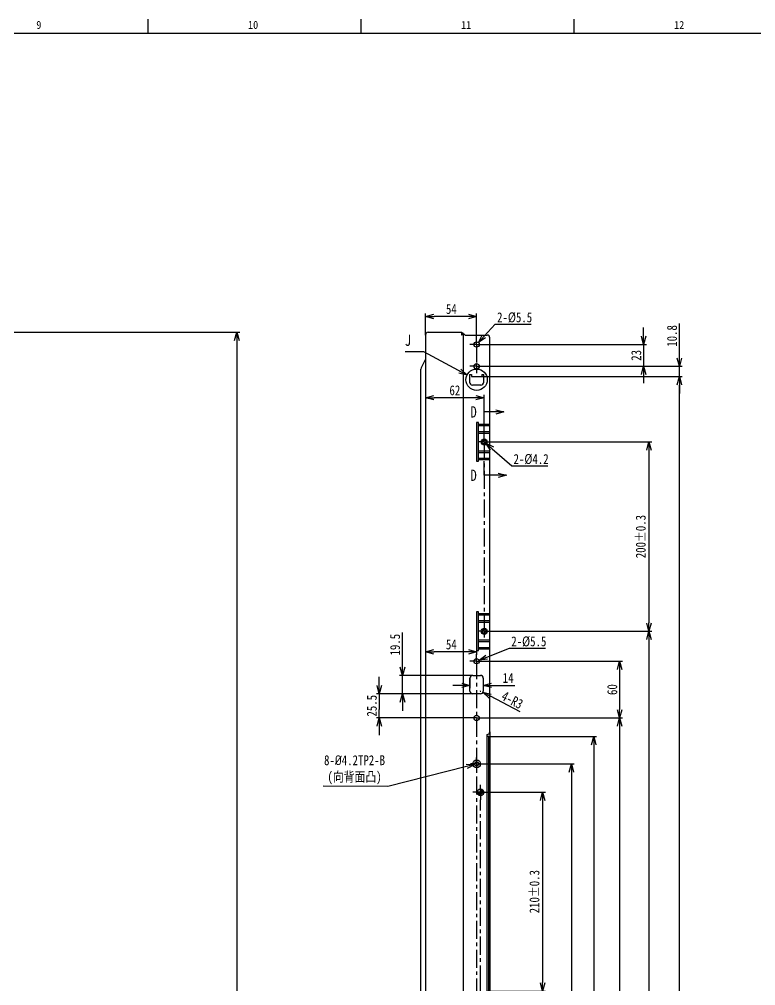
# Model space of a CAD drawing. Header units: millimetres. Extents: x -20 to 1169, y -20 to 821.
# Drawn here: x 604.2 to 863.4, y 465.8 to 806 of the extents above; entities that cross this region are included whole.
import ezdxf

# ---------------------------------------------------------------- set-up
doc = ezdxf.new("R2010")
doc.units = ezdxf.units.MM
doc.header["$LTSCALE"] = 0.2
doc.linetypes.add('CENTER', pattern=[50.8, 31.75, -6.35, 6.35, -6.35])
doc.layers.get('0').update_dxf_attribs({"color": 2})
for name, color, linetype in [('DRIVEN_DIMS', 7, 'Continuous'), ('H7A03856_DXF_TEXT', 7, 'Continuous'), ('H7A03856A_DXF_AXIS', 7, 'Continuous'), ('H7A03856A_DXF_CONTINUOUS_LINE', 7, 'Continuous'), ('H7A03856DIM', 7, 'Continuous'), ('H7A03856HATCH', 7, 'Continuous')]:
    doc.layers.add(name, color=color, linetype=linetype)
doc.styles.add('FS2312', font='', dxfattribs={"width": 0.8, "height": 3.5})
doc.styles.add('HANKAKU', font='')
doc.styles.get("Standard").update_dxf_attribs({"font": '', "width": 0.8})
doc.styles.get('FS2312').set_extended_font_data('SimSun')
doc.styles.get('HANKAKU').set_extended_font_data('SimSun')
doc.styles.get('Standard').set_extended_font_data('SimSun')
doc.dimstyles.new('DIMSTYLE_1', dxfattribs={"dimtxt": 3.5, "dimasz": 3, "dimexe": 1, "dimexo": 0, "dimgap": 0.875, "dimtad": 1, "dimdec": 1, "dimlfac": 3, "dimdsep": 46, "dimtxsty": 'Standard', "dimblk": 'OPEN', "dimblk1": 'OPEN', "dimblk2": 'OPEN', "dimcen": 0.09, "dimadec": 0, "dimazin": 0, "dimtp": 0.1, "dimtm": 0.1, "dimtfac": 1, "dimtdec": 1, "dimtofl": 0, "dimtmove": 0, "dimatfit": 3, "dimldrblk": 'OPEN', "dimfxl": 1, "dimtolj": 1, "dimarcsym": 0})
doc.dimstyles.new('DIMSTYLE_10', dxfattribs={"dimtxt": 3.5, "dimasz": 3, "dimexe": 1, "dimexo": 0, "dimtad": 1, "dimdec": 1, "dimlfac": 3, "dimdsep": 46, "dimtxsty": 'Standard', "dimblk": 'OPEN', "dimblk1": 'OPEN', "dimblk2": 'OPEN', "dimcen": 0.09, "dimadec": 0, "dimazin": 0, "dimtp": 0.1, "dimtm": 0.1, "dimtfac": 1, "dimtdec": 1, "dimtofl": 0, "dimtmove": 0, "dimatfit": 3, "dimldrblk": 'OPEN', "dimfxl": 1, "dimtolj": 1, "dimarcsym": 0})
doc.dimstyles.new('DIMSTYLE_17', dxfattribs={"dimtxt": 3.5, "dimasz": 3, "dimexe": 1, "dimexo": 0, "dimgap": 0.875, "dimtad": 1, "dimdec": 3, "dimlfac": 3, "dimdsep": 46, "dimtxsty": 'Standard', "dimblk": 'OPEN', "dimblk1": 'OPEN', "dimblk2": 'OPEN', "dimcen": 0.09, "dimadec": 0, "dimazin": 0, "dimtp": 0.01, "dimtm": 0.01, "dimtfac": 1, "dimtdec": 3, "dimtofl": 0, "dimtmove": 0, "dimatfit": 3, "dimldrblk": 'OPEN', "dimfxl": 1, "dimtolj": 1, "dimarcsym": 0})
doc.dimstyles.new('DIMSTYLE_2', dxfattribs={"dimtxt": 3.5, "dimasz": 3, "dimexe": 1, "dimexo": 0, "dimgap": 0.875, "dimtad": 1, "dimdec": 1, "dimlfac": 3, "dimdsep": 46, "dimtxsty": 'Standard', "dimblk": 'OPEN', "dimblk1": 'OPEN', "dimblk2": 'OPEN', "dimcen": 0.09, "dimadec": 0, "dimazin": 0, "dimtp": 1e-10, "dimtm": 1e-10, "dimtfac": 1, "dimtdec": 1, "dimtofl": 0, "dimtmove": 0, "dimatfit": 3, "dimldrblk": 'OPEN', "dimfxl": 1, "dimtolj": 1, "dimarcsym": 0})
doc.dimstyles.new('DIMSTYLE_23', dxfattribs={"dimtxt": 3.5, "dimasz": 3, "dimexe": 1, "dimexo": 0, "dimgap": 0.875, "dimtad": 1, "dimdec": 1, "dimlfac": 3, "dimdsep": 46, "dimtxsty": 'Standard', "dimblk": 'OPEN', "dimblk1": 'OPEN', "dimblk2": 'OPEN', "dimcen": 0.09, "dimadec": 0, "dimazin": 0, "dimtol": 1, "dimtp": 0.5, "dimtm": 0.5, "dimtfac": 1, "dimtdec": 1, "dimtofl": 0, "dimtmove": 0, "dimatfit": 3, "dimldrblk": 'OPEN', "dimfxl": 1, "dimtolj": 1, "dimarcsym": 0})
doc.dimstyles.new('DIMSTYLE_4', dxfattribs={"dimtxt": 3.5, "dimasz": 3, "dimexe": 1, "dimexo": 0, "dimtad": 1, "dimdec": 1, "dimlfac": 3, "dimdsep": 46, "dimtxsty": 'Standard', "dimblk": 'OPEN', "dimblk1": 'OPEN', "dimblk2": 'OPEN', "dimcen": 0.09, "dimadec": 0, "dimazin": 0, "dimtp": 0.1, "dimtm": 0.1, "dimtfac": 1, "dimtdec": 1, "dimtofl": 0, "dimtmove": 0, "dimatfit": 2, "dimldrblk": 'OPEN', "dimfxl": 1, "dimtolj": 1, "dimarcsym": 0})
doc.dimstyles.new('DIMSTYLE_6', dxfattribs={"dimtxt": 3.5, "dimasz": 3, "dimexe": 1, "dimexo": 0, "dimtad": 1, "dimdec": 1, "dimlfac": 3, "dimdsep": 46, "dimtxsty": 'Standard', "dimblk": 'OPEN', "dimblk1": 'OPEN', "dimblk2": 'OPEN', "dimcen": 0.09, "dimadec": 0, "dimazin": 0, "dimtfac": 1, "dimtdec": 1, "dimtofl": 0, "dimtmove": 0, "dimatfit": 2, "dimldrblk": 'OPEN', "dimfxl": 1, "dimtolj": 1, "dimarcsym": 0})
doc.dimstyles.get("Standard").update_dxf_attribs({"dimtxt": 3.5, "dimasz": 3, "dimexe": 1.5, "dimexo": 0.5, "dimgap": 1.5, "dimtad": 1, "dimdec": 1, "dimdsep": 46, "dimtxsty": 'FS2312', "dimblk1": 'OPEN', "dimblk2": 'OPEN', "dimsah": 1, "dimcen": 0, "dimclrd": 4, "dimclre": 4, "dimclrt": 4, "dimadec": 0, "dimazin": 0, "dimtfac": 1, "dimtdec": 1, "dimtmove": 1, "dimatfit": 3, "dimldrblk": 'OPEN', "dimfxl": 1, "dimtolj": 1, "dimtzin": 0, "dimarcsym": 1})

# ---------------------------------------------------------------- blocks, each defined once
blk = doc.blocks.new('_OPEN')
at = {"color": 0}
for p, q in [((0, 0), (-1, 0)), ((-0.966, 0.259), (0, 0)), ((0, 0), (-0.966, -0.259))]:
    blk.add_line(p, q, dxfattribs=at)
blk = doc.blocks.new('*D71')
at = {"layer": 'Defpoints', "color": 0, "transparency": 16777216}
for p in [(767.59, 691.51), (767.59, 683.85), (823.97, 683.85)]:
    blk.add_point(p, dxfattribs=at)
at = {"layer": 'H7A03856DIM', "color": 0, "lineweight": -2, "transparency": 16777216}
for p, q in [((823.97, 694.51), (823.97, 697.51)), ((767.59, 691.51), (824.97, 691.51)), ((823.97, 691.51), (823.97, 683.85)), ((767.59, 683.85), (824.97, 683.85)), ((823.97, 680.85), (823.97, 677.85))]:
    blk.add_line(p, q, dxfattribs=at)
at = {"layer": 'H7A03856DIM', "color": 0, "lineweight": -2, "transparency": 16777216, "xscale": 3, "yscale": 3, "zscale": 3}
for p, rotation in [((823.97, 691.51), 270), ((823.97, 683.85), 90)]:
    blk.add_blockref('_OPEN', p, dxfattribs=dict(at, rotation=rotation))
at = {"layer": 'H7A03856DIM', "color": 0, "transparency": 16777216, "insert": (819.6, 687.68), "char_height": 3.5, "attachment_point": 2, "rotation": 90}
blk.add_mtext('\\A1;23', dxfattribs=at)
blk = doc.blocks.new('*D72')
at = {"layer": 'Defpoints', "color": 0, "transparency": 16777216}
for p in [(767.01, 680.25), (836.56, 680.25), (768.84, 121.51)]:
    blk.add_point(p, dxfattribs=at)
at = {"layer": 'H7A03856DIM', "color": 0, "lineweight": -2, "transparency": 16777216}
for p, q in [((767.01, 680.25), (837.56, 680.25)), ((836.56, 124.51), (836.56, 677.25)), ((768.84, 121.51), (837.56, 121.51))]:
    blk.add_line(p, q, dxfattribs=at)
at = {"layer": 'H7A03856DIM', "color": 0, "lineweight": -2, "transparency": 16777216, "xscale": 3, "yscale": 3, "zscale": 3}
for p, rotation in [((836.56, 680.25), 90), ((836.56, 121.51), 270)]:
    blk.add_blockref('_OPEN', p, dxfattribs=dict(at, rotation=rotation))
at = {"layer": 'H7A03856DIM', "color": 0, "transparency": 16777216, "insert": (831.93, 400.88), "char_height": 3.5, "attachment_point": 2, "rotation": 90}
blk.add_mtext('\\A1;1676.2%%p0.5', dxfattribs=at)
blk = doc.blocks.new('*D76')
at = {"layer": 'Defpoints', "color": 0, "transparency": 16777216}
for p in [(770.04, 590.55), (768.84, 121.51), (825.81, 121.51)]:
    blk.add_point(p, dxfattribs=at)
at = {"layer": 'H7A03856DIM', "color": 0, "lineweight": -2, "transparency": 16777216}
for p, q in [((770.04, 590.55), (826.81, 590.55)), ((825.81, 587.55), (825.81, 124.51)), ((768.84, 121.51), (826.81, 121.51))]:
    blk.add_line(p, q, dxfattribs=at)
at = {"layer": 'H7A03856DIM', "color": 0, "lineweight": -2, "transparency": 16777216, "xscale": 3, "yscale": 3, "zscale": 3}
for p, rotation in [((825.81, 590.55), 90), ((825.81, 121.51), 270)]:
    blk.add_blockref('_OPEN', p, dxfattribs=dict(at, rotation=rotation))
at = {"layer": 'H7A03856DIM', "color": 0, "transparency": 16777216, "insert": (821.18, 356.03), "char_height": 3.5, "attachment_point": 2, "rotation": 90}
blk.add_mtext('\\A1;1407.1%%p0.5', dxfattribs=at)
blk = doc.blocks.new('*D77')
at = {"layer": 'Defpoints', "color": 0, "transparency": 16777216}
for p in [(770.04, 657.21), (770.04, 590.55), (825.81, 590.55)]:
    blk.add_point(p, dxfattribs=at)
at = {"layer": 'H7A03856DIM', "color": 0, "lineweight": -2, "transparency": 16777216}
for p, q in [((770.04, 657.21), (826.81, 657.21)), ((825.81, 654.21), (825.81, 593.55)), ((770.04, 590.55), (826.81, 590.55))]:
    blk.add_line(p, q, dxfattribs=at)
at = {"layer": 'H7A03856DIM', "color": 0, "lineweight": -2, "transparency": 16777216, "xscale": 3, "yscale": 3, "zscale": 3}
for p, rotation in [((825.81, 657.21), 90), ((825.81, 590.55), 270)]:
    blk.add_blockref('_OPEN', p, dxfattribs=dict(at, rotation=rotation))
at = {"layer": 'H7A03856DIM', "color": 0, "transparency": 16777216, "insert": (821.18, 623.88), "char_height": 3.5, "attachment_point": 2, "rotation": 90}
blk.add_mtext('\\A1;200%%p0.3', dxfattribs=at)
blk = doc.blocks.new('*D78')
at = {"layer": 'Defpoints', "color": 0, "transparency": 16777216}
for p in [(767.59, 580.01), (767.59, 560.01), (815.52, 560.01)]:
    blk.add_point(p, dxfattribs=at)
at = {"layer": 'H7A03856DIM', "color": 0, "lineweight": -2, "transparency": 16777216}
for p, q in [((767.59, 580.01), (816.52, 580.01)), ((815.52, 577.01), (815.52, 563.01)), ((767.59, 560.01), (816.52, 560.01))]:
    blk.add_line(p, q, dxfattribs=at)
at = {"layer": 'H7A03856DIM', "color": 0, "lineweight": -2, "transparency": 16777216, "xscale": 3, "yscale": 3, "zscale": 3}
for p, rotation in [((815.52, 580.01), 90), ((815.52, 560.01), 270)]:
    blk.add_blockref('_OPEN', p, dxfattribs=dict(at, rotation=rotation))
at = {"layer": 'H7A03856DIM', "color": 0, "transparency": 16777216, "insert": (811.15, 570.01), "char_height": 3.5, "attachment_point": 2, "rotation": 90}
blk.add_mtext('\\A1;60', dxfattribs=at)
blk = doc.blocks.new('*D79')
at = {"layer": 'Defpoints', "color": 0, "transparency": 16777216}
for p in [(767.37, 543.85), (767.37, 354.85), (798.55, 354.85)]:
    blk.add_point(p, dxfattribs=at)
at = {"layer": 'H7A03856DIM', "color": 0, "lineweight": -2, "transparency": 16777216}
for p, q in [((767.37, 543.85), (799.55, 543.85)), ((798.55, 540.85), (798.55, 357.85)), ((767.37, 354.85), (799.55, 354.85))]:
    blk.add_line(p, q, dxfattribs=at)
at = {"layer": 'H7A03856DIM', "color": 0, "lineweight": -2, "transparency": 16777216, "xscale": 3, "yscale": 3, "zscale": 3}
for p, rotation in [((798.55, 543.85), 90), ((798.55, 354.85), 270)]:
    blk.add_blockref('_OPEN', p, dxfattribs=dict(at, rotation=rotation))
at = {"layer": 'H7A03856DIM', "color": 0, "transparency": 16777216, "insert": (793.92, 449.35), "char_height": 3.5, "attachment_point": 2, "rotation": 90}
blk.add_mtext('\\A1;567%%p0.3', dxfattribs=at)
blk = doc.blocks.new('*D80')
at = {"layer": 'Defpoints', "color": 0, "transparency": 16777216}
for p in [(769.33, 553.51), (769.11, 159.18), (806.4, 159.18)]:
    blk.add_point(p, dxfattribs=at)
at = {"layer": 'H7A03856DIM', "color": 0, "lineweight": -2, "transparency": 16777216}
for p, q in [((769.33, 553.51), (807.4, 553.51)), ((806.4, 550.51), (806.4, 162.18)), ((769.11, 159.18), (807.4, 159.18))]:
    blk.add_line(p, q, dxfattribs=at)
at = {"layer": 'H7A03856DIM', "color": 0, "lineweight": -2, "transparency": 16777216, "xscale": 3, "yscale": 3, "zscale": 3}
for p, rotation in [((806.4, 553.51), 90), ((806.4, 159.18), 270)]:
    blk.add_blockref('_OPEN', p, dxfattribs=dict(at, rotation=rotation))
at = {"layer": 'H7A03856DIM', "color": 0, "transparency": 16777216, "insert": (802.02, 356.78), "char_height": 3.5, "attachment_point": 2, "rotation": 90}
blk.add_mtext('\\A1;1183', dxfattribs=at)
blk = doc.blocks.new('*D83')
at = {"layer": 'Defpoints', "color": 0, "transparency": 16777216}
for p in [(767.59, 560.01), (766.51, 121.51), (815.52, 121.51)]:
    blk.add_point(p, dxfattribs=at)
at = {"layer": 'H7A03856DIM', "color": 0, "lineweight": -2, "transparency": 16777216}
for p, q in [((767.59, 560.01), (816.52, 560.01)), ((815.52, 557.01), (815.52, 124.51)), ((766.51, 121.51), (816.52, 121.51))]:
    blk.add_line(p, q, dxfattribs=at)
at = {"layer": 'H7A03856DIM', "color": 0, "lineweight": -2, "transparency": 16777216, "xscale": 3, "yscale": 3, "zscale": 3}
for p, rotation in [((815.52, 560.01), 90), ((815.52, 121.51), 270)]:
    blk.add_blockref('_OPEN', p, dxfattribs=dict(at, rotation=rotation))
at = {"layer": 'H7A03856DIM', "color": 0, "transparency": 16777216, "insert": (810.9, 340.76), "char_height": 3.5, "attachment_point": 2, "rotation": 90}
blk.add_mtext('\\A1;1315.5%%p0.5', dxfattribs=at)
blk = doc.blocks.new('*D84')
at = {"layer": 'Defpoints', "color": 0, "transparency": 16777216}
for p in [(747.17, 701.38), (747.17, 694.85), (765.17, 693.93)]:
    blk.add_point(p, dxfattribs=at)
at = {"layer": 'H7A03856DIM', "color": 0, "lineweight": -2, "transparency": 16777216}
for p, q in [((747.17, 694.85), (747.17, 702.38)), ((762.17, 701.38), (750.17, 701.38)), ((765.17, 693.93), (765.17, 702.38))]:
    blk.add_line(p, q, dxfattribs=at)
at = {"layer": 'H7A03856DIM', "color": 0, "lineweight": -2, "transparency": 16777216, "xscale": 3, "yscale": 3, "zscale": 3, "rotation": 180}
blk.add_blockref('_OPEN', (747.17, 701.38), dxfattribs=at)
at = {"layer": 'H7A03856DIM', "color": 0, "lineweight": -2, "transparency": 16777216, "xscale": 3, "yscale": 3, "zscale": 3}
blk.add_blockref('_OPEN', (765.17, 701.38), dxfattribs=at)
at = {"layer": 'H7A03856DIM', "color": 0, "transparency": 16777216, "insert": (756.26, 705.76), "char_height": 3.5, "attachment_point": 2}
blk.add_mtext('\\A1;54', dxfattribs=at)
blk = doc.blocks.new('*D85')
at = {"layer": 'Defpoints', "color": 0, "transparency": 16777216}
for p in [(747.17, 694.85), (747.17, 672.77), (767.84, 659.41)]:
    blk.add_point(p, dxfattribs=at)
at = {"layer": 'H7A03856DIM', "color": 0, "lineweight": -2, "transparency": 16777216}
for p, q in [((747.17, 694.85), (747.17, 671.77)), ((767.84, 659.41), (767.84, 673.77)), ((764.84, 672.77), (750.17, 672.77))]:
    blk.add_line(p, q, dxfattribs=at)
at = {"layer": 'H7A03856DIM', "color": 0, "lineweight": -2, "transparency": 16777216, "xscale": 3, "yscale": 3, "zscale": 3, "rotation": 180}
blk.add_blockref('_OPEN', (747.17, 672.77), dxfattribs=at)
at = {"layer": 'H7A03856DIM', "color": 0, "lineweight": -2, "transparency": 16777216, "xscale": 3, "yscale": 3, "zscale": 3}
blk.add_blockref('_OPEN', (767.84, 672.77), dxfattribs=at)
at = {"layer": 'H7A03856DIM', "color": 0, "transparency": 16777216, "insert": (757.51, 677.14), "char_height": 3.5, "attachment_point": 2}
blk.add_mtext('\\A1;62', dxfattribs=at)
blk = doc.blocks.new('*D112')
at = {"layer": 'Defpoints', "color": 0, "transparency": 16777216}
for p in [(747.17, 694.85), (747.17, 583.3), (765.17, 584.3)]:
    blk.add_point(p, dxfattribs=at)
at = {"layer": 'H7A03856DIM', "color": 0, "lineweight": -2, "transparency": 16777216}
for p, q in [((747.17, 694.85), (747.17, 582.3)), ((762.17, 583.3), (750.17, 583.3)), ((765.17, 584.3), (765.17, 582.3))]:
    blk.add_line(p, q, dxfattribs=at)
at = {"layer": 'H7A03856DIM', "color": 0, "lineweight": -2, "transparency": 16777216, "xscale": 3, "yscale": 3, "zscale": 3, "rotation": 180}
blk.add_blockref('_OPEN', (747.17, 583.3), dxfattribs=at)
at = {"layer": 'H7A03856DIM', "color": 0, "lineweight": -2, "transparency": 16777216, "xscale": 3, "yscale": 3, "zscale": 3}
blk.add_blockref('_OPEN', (765.17, 583.3), dxfattribs=at)
at = {"layer": 'H7A03856DIM', "color": 0, "transparency": 16777216, "insert": (756.26, 587.67), "char_height": 3.5, "attachment_point": 2}
blk.add_mtext('\\A1;54', dxfattribs=at)
blk = doc.blocks.new('*D113')
at = {"layer": 'Defpoints', "color": 0, "transparency": 16777216}
for p in [(764.55, 690.84), (765.79, 692.19)]:
    blk.add_point(p, dxfattribs=at)
at = {"layer": 'H7A03856DIM', "color": 0, "lineweight": -2, "transparency": 16777216}
for p, q in [((767.81, 694.41), (771.74, 698.71)), ((771.74, 698.71), (784.39, 698.71)), ((765.08, 691.51), (765.26, 691.51)), ((765.17, 691.42), (765.17, 691.6))]:
    blk.add_line(p, q, dxfattribs=at)
at = {"layer": 'H7A03856DIM', "color": 0, "lineweight": -2, "transparency": 16777216, "xscale": 3, "yscale": 3, "zscale": 3, "rotation": 227.597925885348}
blk.add_blockref('_OPEN', (765.79, 692.19), dxfattribs=at)
at = {"layer": 'H7A03856DIM', "color": 0, "transparency": 16777216, "insert": (772.37, 702.83), "char_height": 3.5, "attachment_point": 1}
blk.add_mtext('\\A1;2-%%c5.5', dxfattribs=at)
blk = doc.blocks.new('*D114')
at = {"layer": 'Defpoints', "color": 0, "transparency": 16777216}
for p in [(767.59, 683.85), (767.01, 680.25), (836.56, 680.25)]:
    blk.add_point(p, dxfattribs=at)
at = {"layer": 'H7A03856DIM', "color": 0, "lineweight": -2, "transparency": 16777216}
for p, q in [((836.56, 686.85), (836.56, 698.88)), ((767.59, 683.85), (837.56, 683.85)), ((836.56, 680.25), (836.56, 683.85)), ((767.01, 680.25), (837.56, 680.25)), ((836.56, 677.25), (836.56, 674.25))]:
    blk.add_line(p, q, dxfattribs=at)
at = {"layer": 'H7A03856DIM', "color": 0, "lineweight": -2, "transparency": 16777216, "xscale": 3, "yscale": 3, "zscale": 3}
for p, rotation in [((836.56, 683.85), 270), ((836.56, 680.25), 90)]:
    blk.add_blockref('_OPEN', p, dxfattribs=dict(at, rotation=rotation))
at = {"layer": 'H7A03856DIM', "color": 0, "transparency": 16777216, "insert": (832.18, 690.72), "char_height": 3.5, "attachment_point": 1, "rotation": 90}
blk.add_mtext('\\A1;10.8', dxfattribs=at)
blk = doc.blocks.new('*D115')
at = {"layer": 'Defpoints', "color": 0, "transparency": 16777216}
for p in [(767.31, 657.67), (768.37, 656.76)]:
    blk.add_point(p, dxfattribs=at)
at = {"layer": 'H7A03856DIM', "color": 0, "lineweight": -2, "transparency": 16777216}
for p, q in [((767.75, 657.21), (767.93, 657.21)), ((767.84, 657.12), (767.84, 657.3)), ((770.64, 654.8), (777.56, 648.82)), ((777.56, 648.82), (790.21, 648.82))]:
    blk.add_line(p, q, dxfattribs=at)
at = {"layer": 'H7A03856DIM', "color": 0, "lineweight": -2, "transparency": 16777216, "xscale": 3, "yscale": 3, "zscale": 3, "rotation": 139.2045238973711}
blk.add_blockref('_OPEN', (768.37, 656.76), dxfattribs=at)
at = {"layer": 'H7A03856DIM', "color": 0, "transparency": 16777216, "insert": (778.18, 652.95), "char_height": 3.5, "attachment_point": 1}
blk.add_mtext('\\A1;2-%%c4.2', dxfattribs=at)
blk = doc.blocks.new('*D116')
at = {"layer": 'Defpoints', "color": 0, "transparency": 16777216}
for p in [(764.32, 579.67), (766.02, 580.35)]:
    blk.add_point(p, dxfattribs=at)
at = {"layer": 'H7A03856DIM', "color": 0, "lineweight": -2, "transparency": 16777216}
for p, q in [((768.81, 581.46), (776.75, 584.62)), ((776.75, 584.62), (789.4, 584.62)), ((765.08, 580.01), (765.26, 580.01)), ((765.17, 579.92), (765.17, 580.1))]:
    blk.add_line(p, q, dxfattribs=at)
at = {"layer": 'H7A03856DIM', "color": 0, "lineweight": -2, "transparency": 16777216, "xscale": 3, "yscale": 3, "zscale": 3, "rotation": 201.702494159132}
blk.add_blockref('_OPEN', (766.02, 580.35), dxfattribs=at)
at = {"layer": 'H7A03856DIM', "color": 0, "transparency": 16777216, "insert": (777.37, 588.74), "char_height": 3.5, "attachment_point": 1}
blk.add_mtext('\\A1;2-%%c5.5', dxfattribs=at)
blk = doc.blocks.new('*D117')
at = {"layer": 'Defpoints', "color": 0, "transparency": 16777216}
for p in [(764.49, 543.67), (765.85, 544.02)]:
    blk.add_point(p, dxfattribs=at)
at = {"layer": 'H7A03856DIM', "color": 0, "lineweight": -2, "transparency": 16777216}
for p, q in [((761.59, 542.93), (733.88, 535.85)), ((765.08, 543.85), (765.26, 543.85)), ((765.17, 543.76), (765.17, 543.94))]:
    blk.add_line(p, q, dxfattribs=at)
at = {"layer": 'H7A03856DIM', "color": 0, "lineweight": -2, "transparency": 16777216, "xscale": 3, "yscale": 3, "zscale": 3, "rotation": 14.33220676868782}
blk.add_blockref('_OPEN', (764.49, 543.67), dxfattribs=at)
at = {"layer": 'H7A03856DIM', "color": 0, "transparency": 16777216, "insert": (722.2, 546.9), "char_height": 3.5, "attachment_point": 2}
blk.add_mtext('\\A1;8-{\\fISOCPEUR|b0|i0|c0|p34;%%C}4.2TP2-B\\P(向背面凸)', dxfattribs=at)
blk = doc.blocks.new('*D198')
at = {"layer": 'Defpoints', "color": 0, "transparency": 16777216}
for p in [(762.84, 574.01), (767.51, 574.01), (767.51, 571.5)]:
    blk.add_point(p, dxfattribs=at)
at = {"layer": 'H7A03856DIM', "color": 0, "lineweight": -2, "transparency": 16777216}
for p, q in [((762.84, 574.01), (762.84, 570.5)), ((767.51, 574.01), (767.51, 570.5)), ((759.84, 571.5), (756.84, 571.5)), ((770.51, 571.5), (778.65, 571.5))]:
    blk.add_line(p, q, dxfattribs=at)
at = {"layer": 'H7A03856DIM', "color": 0, "lineweight": -2, "transparency": 16777216, "xscale": 3, "yscale": 3, "zscale": 3}
blk.add_blockref('_OPEN', (762.84, 571.5), dxfattribs=at)
at = {"layer": 'H7A03856DIM', "color": 0, "lineweight": -2, "transparency": 16777216, "xscale": 3, "yscale": 3, "zscale": 3, "rotation": 180}
blk.add_blockref('_OPEN', (767.51, 571.5), dxfattribs=at)
at = {"layer": 'H7A03856DIM', "color": 0, "transparency": 16777216, "insert": (774.38, 575.88), "char_height": 3.5, "attachment_point": 1}
blk.add_mtext('\\A1;14', dxfattribs=at)
blk = doc.blocks.new('*D199')
at = {"layer": 'Defpoints', "color": 0, "transparency": 16777216}
for p in [(739.08, 575.01), (763.84, 575.01), (763.84, 568.51)]:
    blk.add_point(p, dxfattribs=at)
at = {"layer": 'H7A03856DIM', "color": 0, "lineweight": -2, "transparency": 16777216}
for p, q in [((739.08, 578.01), (739.08, 590.15)), ((763.84, 575.01), (738.08, 575.01)), ((739.08, 568.51), (739.08, 575.01)), ((763.84, 568.51), (738.08, 568.51)), ((739.08, 565.51), (739.08, 562.51))]:
    blk.add_line(p, q, dxfattribs=at)
at = {"layer": 'H7A03856DIM', "color": 0, "lineweight": -2, "transparency": 16777216, "xscale": 3, "yscale": 3, "zscale": 3}
for p, rotation in [((739.08, 575.01), 270), ((739.08, 568.51), 90)]:
    blk.add_blockref('_OPEN', p, dxfattribs=dict(at, rotation=rotation))
at = {"layer": 'H7A03856DIM', "color": 0, "transparency": 16777216, "insert": (734.7, 582.01), "char_height": 3.5, "attachment_point": 1, "rotation": 90}
blk.add_mtext('\\A1;19.5', dxfattribs=at)
blk = doc.blocks.new('*D200')
at = {"layer": 'Defpoints', "color": 0, "transparency": 16777216}
for p in [(763.84, 568.51), (730.9, 560.01), (765.17, 560.01)]:
    blk.add_point(p, dxfattribs=at)
at = {"layer": 'H7A03856DIM', "color": 0, "lineweight": -2, "transparency": 16777216}
for p, q in [((730.9, 571.51), (730.9, 574.51)), ((763.84, 568.51), (729.9, 568.51)), ((730.9, 568.51), (730.9, 565.51)), ((730.9, 565.51), (730.9, 563.01)), ((730.9, 560.01), (730.9, 563.01)), ((765.17, 560.01), (729.9, 560.01)), ((730.9, 557.01), (730.9, 554.01))]:
    blk.add_line(p, q, dxfattribs=at)
at = {"layer": 'H7A03856DIM', "color": 0, "lineweight": -2, "transparency": 16777216, "xscale": 3, "yscale": 3, "zscale": 3}
for p, rotation in [((730.9, 568.51), 270), ((730.9, 560.01), 90)]:
    blk.add_blockref('_OPEN', p, dxfattribs=dict(at, rotation=rotation))
at = {"layer": 'H7A03856DIM', "color": 0, "transparency": 16777216, "insert": (726.52, 560.51), "char_height": 3.5, "attachment_point": 1, "rotation": 90}
blk.add_mtext('\\A1;25.5', dxfattribs=at)
blk = doc.blocks.new('*D301')
at = {"layer": 'Defpoints', "color": 0, "transparency": 16777216}
for p in [(769.17, 533.85), (769.17, 463.85), (788.39, 463.85)]:
    blk.add_point(p, dxfattribs=at)
at = {"layer": 'H7A03856DIM', "color": 0, "lineweight": -2, "transparency": 16777216}
for p, q in [((769.17, 533.85), (789.39, 533.85)), ((788.39, 530.85), (788.39, 466.85)), ((769.17, 463.85), (789.39, 463.85))]:
    blk.add_line(p, q, dxfattribs=at)
at = {"layer": 'H7A03856DIM', "color": 0, "lineweight": -2, "transparency": 16777216, "xscale": 3, "yscale": 3, "zscale": 3}
for p, rotation in [((788.39, 533.85), 90), ((788.39, 463.85), 270)]:
    blk.add_blockref('_OPEN', p, dxfattribs=dict(at, rotation=rotation))
at = {"layer": 'H7A03856DIM', "color": 0, "transparency": 16777216, "insert": (783.76, 498.85), "char_height": 3.5, "attachment_point": 2, "rotation": 90}
blk.add_mtext('\\A1;210%%p0.3', dxfattribs=at)
blk = doc.blocks.new('*D305')
at = {"layer": 'Defpoints', "color": 0, "transparency": 16777216}
for p in [(747.17, 694.85), (747.17, 405.85), (766.51, 396.51)]:
    blk.add_point(p, dxfattribs=at)
at = {"layer": 'H7A03856DIM', "color": 0, "lineweight": -2, "transparency": 16777216}
for p, q in [((747.17, 694.85), (747.17, 404.85)), ((747.17, 405.85), (738.07, 405.85)), ((763.51, 405.85), (750.17, 405.85)), ((766.51, 396.51), (766.51, 406.85))]:
    blk.add_line(p, q, dxfattribs=at)
at = {"layer": 'H7A03856DIM', "color": 0, "lineweight": -2, "transparency": 16777216, "xscale": 3, "yscale": 3, "zscale": 3, "rotation": 180}
blk.add_blockref('_OPEN', (747.17, 405.85), dxfattribs=at)
at = {"layer": 'H7A03856DIM', "color": 0, "lineweight": -2, "transparency": 16777216, "xscale": 3, "yscale": 3, "zscale": 3}
blk.add_blockref('_OPEN', (766.51, 405.85), dxfattribs=at)
at = {"layer": 'H7A03856DIM', "color": 0, "transparency": 16777216, "insert": (742.46, 410.22), "char_height": 3.5, "attachment_point": 3}
blk.add_mtext('\\A1;58', dxfattribs=at)
blk = doc.blocks.new('*D309')
at = {"layer": 'Defpoints', "color": 0, "transparency": 16777216}
for p in [(568.76, 695.85), (547.43, 121.51), (680.77, 121.51)]:
    blk.add_point(p, dxfattribs=at)
at = {"layer": 'H7A03856DIM', "color": 0, "lineweight": -2, "transparency": 16777216}
for p, q in [((568.76, 695.85), (681.77, 695.85)), ((680.77, 692.85), (680.77, 124.51)), ((547.43, 121.51), (681.77, 121.51))]:
    blk.add_line(p, q, dxfattribs=at)
at = {"layer": 'H7A03856DIM', "color": 0, "lineweight": -2, "transparency": 16777216, "xscale": 3, "yscale": 3, "zscale": 3}
for p, rotation in [((680.77, 695.85), 90), ((680.77, 121.51), 270)]:
    blk.add_blockref('_OPEN', p, dxfattribs=dict(at, rotation=rotation))
at = {"layer": 'H7A03856DIM', "color": 0, "transparency": 16777216, "insert": (676.15, 408.68), "char_height": 3.5, "attachment_point": 2, "rotation": 90}
blk.add_mtext('\\A1;1723±0.5', dxfattribs=at)
blk = doc.blocks.new('*D337')
at = {"layer": 'Defpoints', "color": 0, "transparency": 16777216}
for p in [(766.51, 569.51), (767.39, 569.05)]:
    blk.add_point(p, dxfattribs=at)
at = {"layer": 'H7A03856DIM', "color": 0, "lineweight": -2, "transparency": 16777216}
for p, q in [((766.42, 569.51), (766.6, 569.51)), ((766.51, 569.42), (766.51, 569.6)), ((780.52, 562.16), (770.05, 567.66))]:
    blk.add_line(p, q, dxfattribs=at)
at = {"layer": 'H7A03856DIM', "color": 0, "lineweight": -2, "transparency": 16777216, "xscale": 3, "yscale": 3, "zscale": 3, "rotation": 152.3269864907889}
blk.add_blockref('_OPEN', (767.39, 569.05), dxfattribs=at)
at = {"layer": 'H7A03856DIM', "color": 0, "transparency": 16777216, "insert": (777.72, 566.32), "char_height": 3.5, "attachment_point": 5, "rotation": 332.327}
blk.add_mtext('\\A1;4-R3', dxfattribs=at)
blk = doc.blocks.new('HATCHING_BL11', base_point=(789.23, 676.47))
at = {"layer": 'H7A03856HATCH', "color": 2}
for p, q in [((787.7, 682.63), (787.7, 687.63)), ((787.7, 665.3), (787.7, 670.3))]:
    blk.add_line(p, q, dxfattribs=at)
at = {"layer": 'H7A03856HATCH', "color": 2, "char_height": 4, "width": 3.2, "attachment_point": 1, "line_spacing_factor": 0.9}
for insert in [(782.9, 689.63), (782.9, 667.3)]:
    blk.add_mtext('D', dxfattribs=dict(at, insert=insert))
at = {"layer": 'H7A03856HATCH', "color": 2}
for points in [[(794.65, 687.63), (787.7, 687.63)], [(795.56, 665.3), (787.7, 665.3)]]:
    blk.add_leader(points, dimstyle='Standard', override={"dimtad": 0}, dxfattribs=at)

msp = doc.modelspace()

# ---------------------------------------------------------------- linework, layer by layer
at = {"color": 2}
for p, q in [((649.5, 801), (649.5, 806)), ((724.5, 801), (724.5, 806)), ((799.5, 801), (799.5, 806))]:
    msp.add_line(p, q, dxfattribs=at)
at = {"color": 114}
msp.add_line((1149, 801), (0, 801), dxfattribs=at)
at = {"color": 4, "linetype": 'Continuous'}
msp.add_line((733.87531, 535.88037), (711.13098, 536.06369), dxfattribs=at)
at = {"color": 4}
msp.add_circle((765.16415, 679.09173), 3.7531, dxfattribs=at)
at = {"layer": 'DRIVEN_DIMS', "color": 4}
msp.add_arc((765.17311, 580.01288), 0.91667, 0, 21.4076192, dxfattribs=at)
at = {"layer": 'H7A03856A_DXF_AXIS', "color": 7, "linetype": 'CENTER'}
for p, q in [((765.17311, 691.51288), (762.75644, 691.51288)), ((765.17311, 691.51288), (765.17311, 693.92955)), ((765.17311, 691.51288), (765.17311, 684.76768)), ((765.17311, 691.51288), (767.58978, 691.51288)), ((765.17311, 683.84622), (765.17311, 684.76768)), ((765.17311, 683.84622), (762.75644, 683.84622)), ((765.17311, 683.84622), (765.17311, 681.42955)), ((765.17311, 683.84622), (767.58978, 683.84622)), ((767.83978, 657.21288), (765.63978, 657.21288)), ((767.83978, 657.21288), (767.83978, 659.41288)), ((767.83978, 657.21288), (767.83978, 590.91299)), ((767.83978, 657.21288), (770.03978, 657.21288)), ((767.83978, 590.54622), (765.63978, 590.54622)), ((767.83978, 590.54622), (767.83978, 590.91299)), ((767.83978, 590.54622), (767.83978, 588.34622)), ((767.83978, 590.54622), (770.03978, 590.54622)), ((765.17311, 580.01288), (765.17311, 582.42955)), ((765.17311, 580.01288), (762.75644, 580.01288)), ((765.17311, 580.01288), (765.17311, 164.16665)), ((765.17311, 580.01288), (767.58978, 580.01288)), ((765.17311, 560.01288), (762.75644, 560.01288)), ((765.17311, 560.01288), (767.58978, 560.01288)), ((765.17311, 543.84622), (765.17311, 546.04622)), ((765.17311, 543.84622), (762.97311, 543.84622)), ((765.17311, 543.84622), (765.17311, 541.64622)), ((765.17311, 543.84622), (767.37311, 543.84622)), ((766.50644, 533.84622), (766.50644, 536.51288)), ((766.50644, 533.84622), (763.83978, 533.84622)), ((766.50644, 533.84622), (766.50644, 531.17955)), ((766.50644, 533.84622), (769.17311, 533.84622)), ((766.50644, 466.51288), (766.50644, 531.17955)), ((766.50644, 463.84622), (766.50644, 466.51288))]:
    msp.add_line(p, q, dxfattribs=at)
at = {"layer": 'H7A03856A_DXF_CONTINUOUS_LINE', "color": 2}
for p, q in [((747.17311, 694.84622), (747.17311, 121.51288)), ((748.17311, 695.84622), (760.00644, 695.84622)), ((759.83978, 695.84622), (759.83978, 694.84622)), ((760.00644, 695.84622), (760.00644, 695.51288)), ((760.17311, 695.34622), (760.17311, 694.84622)), ((760.50644, 695.34622), (760.17311, 695.34622)), ((760.50644, 121.51288), (760.50644, 695.34622)), ((761.17311, 694.84622), (768.83978, 694.84622)), ((769.83978, 555.17955), (769.83978, 693.84622)), ((746.03261, 684.02121), (745.73289, 683.55431)), ((746.96416, 685.84259), (746.03261, 684.02121)), ((747.0555, 686.0668), (746.96416, 685.84259)), ((745.60829, 683.32206), (745.50644, 682.81105)), ((745.50645, 161.45873), (745.50644, 682.81113)), ((745.7329, 683.55432), (745.60829, 683.32206)), ((762.67311, 680.91288), (762.67311, 678.24622)), ((762.67311, 680.91288), (763.33978, 680.91288)), ((763.33978, 680.91288), (763.33978, 680.24622)), ((767.00644, 680.91288), (767.00644, 680.24622)), ((767.00644, 680.91288), (767.67311, 680.91288)), ((767.67311, 678.24622), (767.67311, 680.91288)), ((763.33978, 680.24622), (767.00644, 680.24622)), ((766.67311, 677.24622), (763.67311, 677.24622)), ((765.17311, 664.0271), (765.17311, 650.39867)), ((765.83978, 664.0271), (765.17311, 664.0271)), ((765.83978, 650.39867), (765.83978, 664.0271)), ((769.83978, 663.36043), (765.83978, 663.36043)), ((769.83978, 662.88903), (765.83978, 662.88903)), ((765.83978, 660.92837), (769.83978, 660.92837)), ((765.83978, 660.33911), (769.83978, 660.33911)), ((766.77311, 657.21288), (767.13978, 657.21288)), ((768.90644, 657.21288), (768.53978, 657.21288)), ((765.83978, 654.08666), (769.83978, 654.08666)), ((765.83978, 653.4974), (769.83978, 653.4974)), ((765.17311, 650.39867), (765.83978, 650.39867)), ((765.83978, 651.53674), (769.83978, 651.53674)), ((765.83978, 651.06534), (769.83978, 651.06534)), ((765.17311, 597.36043), (765.17311, 583.732)), ((765.83978, 597.36043), (765.17311, 597.36043)), ((765.83978, 583.732), (765.83978, 597.36043)), ((769.83978, 596.69376), (765.83978, 596.69376)), ((769.83978, 596.22236), (765.83978, 596.22236)), ((769.83978, 594.2617), (765.83978, 594.2617)), ((769.83978, 593.67244), (765.83978, 593.67244)), ((766.77311, 590.54622), (767.13978, 590.54622)), ((768.90644, 590.54622), (768.53978, 590.54622)), ((769.83978, 587.41999), (765.83978, 587.41999)), ((769.83978, 586.83073), (765.83978, 586.83073)), ((765.17311, 583.732), (765.83978, 583.732)), ((765.83978, 584.87007), (769.83978, 584.87007)), ((765.83978, 584.39867), (769.83978, 584.39867)), ((763.83978, 575.01288), (766.50644, 575.01288)), ((762.83978, 569.51288), (762.83978, 574.01288)), ((767.50644, 574.01288), (767.50644, 569.51288)), ((766.50644, 568.51288), (763.83978, 568.51288)), ((769.83978, 555.17955), (769.83978, 150.84622)), ((768.83978, 553.51288), (768.83978, 554.17955)), ((768.83978, 382.97955), (768.83978, 553.51288)), ((769.50644, 553.51288), (768.83978, 553.51288)), ((769.50644, 382.97955), (769.50644, 553.51288)), ((763.80644, 543.84622), (764.47311, 543.84622)), ((766.53978, 543.84622), (765.87311, 543.84622)), ((766.17311, 533.88655), (766.17311, 533.55322))]:
    msp.add_line(p, q, dxfattribs=at)
for centre, radius in [((765.17311, 691.51288), 0.91667), ((765.17311, 683.84622), 0.91667), ((767.83978, 657.21288), 1.06667), ((767.83978, 657.21288), 0.7), ((767.83978, 590.54622), 1.06667), ((767.83978, 590.54622), 0.7), ((765.17311, 580.01288), 0.91667), ((765.17311, 560.01288), 0.91667), ((765.17311, 543.84622), 1.36667), ((765.17311, 543.84622), 0.7), ((766.50644, 533.84622), 1.16667)]:
    msp.add_circle(centre, radius, dxfattribs=at)
for centre, radius, start, end in [((748.17311, 694.84622), 1, 90, 180), ((768.83978, 693.84622), 1, 0, 90), ((763.67311, 678.24622), 1, 180, 270), ((766.67311, 678.24622), 1, 270, 0), ((763.83978, 574.01288), 1, 90, 180), ((766.50644, 574.01288), 1, 0, 90), ((763.83978, 569.51288), 1, 180, 270), ((766.50644, 569.51288), 1, 270, 0), ((768.83978, 555.17955), 1, 270, 0), ((766.17311, 534.58655), 1.03333, 216.9957166, 9.2002312), ((766.17311, 534.58655), 1.36667, 238.1611318, 354.5455699), ((766.17311, 534.58655), 0.7, 199.1678373, 19.1678373)]:
    msp.add_arc(centre, radius, start, end, dxfattribs=at)
for points, knots in [([(760.17311, 695.01288), (760.12025, 694.98372), (760.00952, 694.92727), (759.89741, 694.87374), (759.83978, 694.84622)], [0, 0, 0, 0, 0.485921835, 1, 1, 1, 1]), ([(760.17311, 695.34622), (760.17311, 695.2887), (760.13337, 695.16252), (760.05268, 695.0639), (760.00644, 695.01288)], [0, 0, 0, 0, 0.455148509, 1, 1, 1, 1]), ([(761.17311, 694.84622), (760.99152, 694.93292), (760.76019, 695.02988), (760.57363, 695.19756), (760.54691, 695.23488)], [0, 0, 0, 0, 0.814275843, 1, 1, 1, 1])]:
    msp.add_open_spline(points, degree=3, knots=knots, dxfattribs=at)
msp.add_open_spline([(760.50644, 695.34622), (760.50644, 695.18908), (760.3107, 695.08878), (760.17311, 695.01288)], degree=3, dxfattribs=at)

# ---------------------------------------------------------------- block references
msp.add_blockref('HATCHING_BL11', (769.36877, 656.62075))

# ---------------------------------------------------------------- texts
at = {"color": 154, "char_height": 2.8, "attachment_point": 7, "style": 'HANKAKU'}
for s, insert in [('{\\W0.95;9}', (610.165, 802.6)), ('{\\W0.95;10}', (684.665, 802.6)), ('{\\W0.95;11}', (759.665, 802.6)), ('{\\W0.95;12}', (834.665, 802.6))]:
    msp.add_mtext(s, dxfattribs=dict(at, insert=insert))
at = {"layer": 'H7A03856_DXF_TEXT', "color": 4, "insert": (742.06378, 695.01456), "char_height": 4, "width": 3.2, "attachment_point": 3, "line_spacing_factor": 0.9}
msp.add_mtext('J', dxfattribs=at)

# ---------------------------------------------------------------- dimensions: what is measured, and where the dimension line sits
at = {"layer": 'H7A03856DIM', "color": 4}
for base, p1, p2, angle, dimstyle, picture, middle in [((747.17311, 701.38301), (765.17311, 693.92955), (747.17311, 694.84622), 180, 'DIMSTYLE_2', '*D84', (756.2606, 701.38301)), ((680.77444, 121.51288), (568.75958, 695.84622), (547.42625, 121.51288), 270, 'DIMSTYLE_23', '*D309', (680.77444, 408.67955)), ((747.17311, 405.84994), (766.50644, 396.51288), (747.17311, 694.84622), 180, 'DIMSTYLE_17', '*D305', (740.69989, 405.84994)), ((747.17311, 672.76599), (767.83978, 659.41288), (747.17311, 694.84622), 180, 'DIMSTYLE_1', '*D85', (757.50646, 672.76599)), ((747.17311, 583.29615), (765.17311, 584.29615), (747.17311, 694.84622), 180, 'DIMSTYLE_2', '*D112', (756.2606, 583.29615)), ((815.52344, 560.01288), (767.58978, 580.01288), (767.58978, 560.01288), 270, 'DIMSTYLE_1', '*D78', (815.52344, 570.0129)), ((730.89596, 560.01288), (763.83978, 568.51288), (765.17311, 560.01288), 270, 'DIMSTYLE_1', '*D200', (730.89596, 564.26288)), ((806.39629, 159.17955), (769.32886, 553.51288), (769.10533, 159.17955), 270, 'DIMSTYLE_1', '*D80', (806.39629, 356.78371))]:
    dim = msp.add_linear_dim(base=base, p1=p1, p2=p2, angle=angle, dimstyle=dimstyle, dxfattribs=at)
    dim.commit()
    dim.dimension.update_dxf_attribs({"geometry": picture, "text_midpoint": middle, "dimtype": 160})
for p1, p2, text, dimstyle, picture, middle in [((764.55497, 690.83599), (765.79124, 692.18978), '2-%%c<>', 'DIMSTYLE_6', '*D113', (778.37938, 698.70639)), ((767.30984, 657.67024), (768.36971, 656.75553), '2-%%c<>', 'DIMSTYLE_6', '*D115', (784.197, 648.82414)), ((764.32142, 579.67391), (766.0248, 580.35186), '2-%%c<>', 'DIMSTYLE_6', '*D116', (783.38483, 584.61952)), ((765.85132, 544.0195), (764.4949, 543.67294), '8-{\\fISOCPEUR|b0|i0|c0|p34;%%C}<>TP2-B\\P(向背面凸)', 'DIMSTYLE_4', '*D117', (722.19838, 535.85183))]:
    dim = msp.add_diameter_dim_2p(p1=p1, p2=p2, text=text, dimstyle=dimstyle, override={"dimtih": 1, "dimtoh": 1, "dimpost": '<>'}, dxfattribs=at)
    dim.commit()
    dim.dimension.update_dxf_attribs({"geometry": picture, "text_midpoint": middle, "dimtype": 163})
for base, p1, p2, angle, picture, middle in [((836.55795, 680.24622), (767.58978, 683.84622), (767.00644, 680.24622), 270, '*D114', (836.55795, 694.36122)), ((823.97055, 683.84622), (767.58978, 691.51288), (767.58978, 683.84622), 270, '*D71', (823.97055, 687.67955)), ((739.07727, 575.01288), (763.83978, 568.51288), (763.83978, 575.01288), 90, '*D199', (739.07727, 585.64455))]:
    dim = msp.add_linear_dim(base=base, p1=p1, p2=p2, angle=angle, dimstyle='DIMSTYLE_1', override={"dimtofl": 1}, dxfattribs=at)
    dim.commit()
    dim.dimension.update_dxf_attribs({"geometry": picture, "text_midpoint": middle, "dimtype": 160})
for base, p1, p2, angle, text, dimstyle, picture, middle in [((836.55795, 680.24622), (768.83978, 121.51288), (767.00644, 680.24622), 90, '<>%%p0.5', 'DIMSTYLE_1', '*D72', (836.55795, 400.87955)), ((825.80511, 590.54622), (770.03978, 657.21288), (770.03978, 590.54622), 270, '<>%%p0.3', 'DIMSTYLE_1', '*D77', (825.80511, 623.87955)), ((825.80511, 121.51288), (770.03978, 590.54622), (768.83978, 121.51288), 270, '<>%%p0.5', 'DIMSTYLE_1', '*D76', (825.80511, 356.02955)), ((815.52344, 121.51288), (767.58978, 560.01288), (766.50644, 121.51288), 270, '<>%%p0.5', 'DIMSTYLE_1', '*D83', (815.52344, 340.76288)), ((798.55222, 354.84622), (767.37311, 543.84622), (767.37311, 354.84622), 270, '<>%%p0.3', 'DIMSTYLE_1', '*D79', (798.55222, 449.34622)), ((788.38713, 463.84622), (769.17311, 533.84622), (769.17311, 463.84622), 270, '<>%%p0.3', 'DIMSTYLE_17', '*D301', (788.38713, 498.84622))]:
    dim = msp.add_linear_dim(base=base, p1=p1, p2=p2, angle=angle, text=text, dimstyle=dimstyle, dxfattribs=at)
    dim.commit()
    dim.dimension.update_dxf_attribs({"geometry": picture, "text_midpoint": middle, "dimtype": 160})
dim = msp.add_linear_dim(base=(767.50644, 571.50418), p1=(762.83978, 574.01288), p2=(767.50644, 574.01288), dimstyle='DIMSTYLE_1', dxfattribs=at)
dim.commit()
dim.dimension.update_dxf_attribs({"geometry": '*D198', "text_midpoint": (776.077, 571.50418), "dimtype": 160})
dim = msp.add_radius_dim(center=(766.50644, 569.51288), mpoint=(767.39206, 569.04846), text='4-R<>', dimstyle='DIMSTYLE_10', override={"dimpost": '<>'}, dxfattribs=at)
dim.commit()
dim.dimension.update_dxf_attribs({"geometry": '*D337', "text_midpoint": (777.71675, 566.31583)})

# ---------------------------------------------------------------- leaders
at = {"layer": 'H7A03856_DXF_TEXT', "color": 4, "annotation_type": 0, "has_hookline": 1, "hookline_direction": 1, "text_width": 2.02011}
msp.add_leader([(761.79955, 680.75465), (746.56378, 688.89234), (743.56378, 688.89234)], dimstyle='Standard', override={"dimtad": 1}, dxfattribs=at)

doc.saveas('drawing.dxf')
